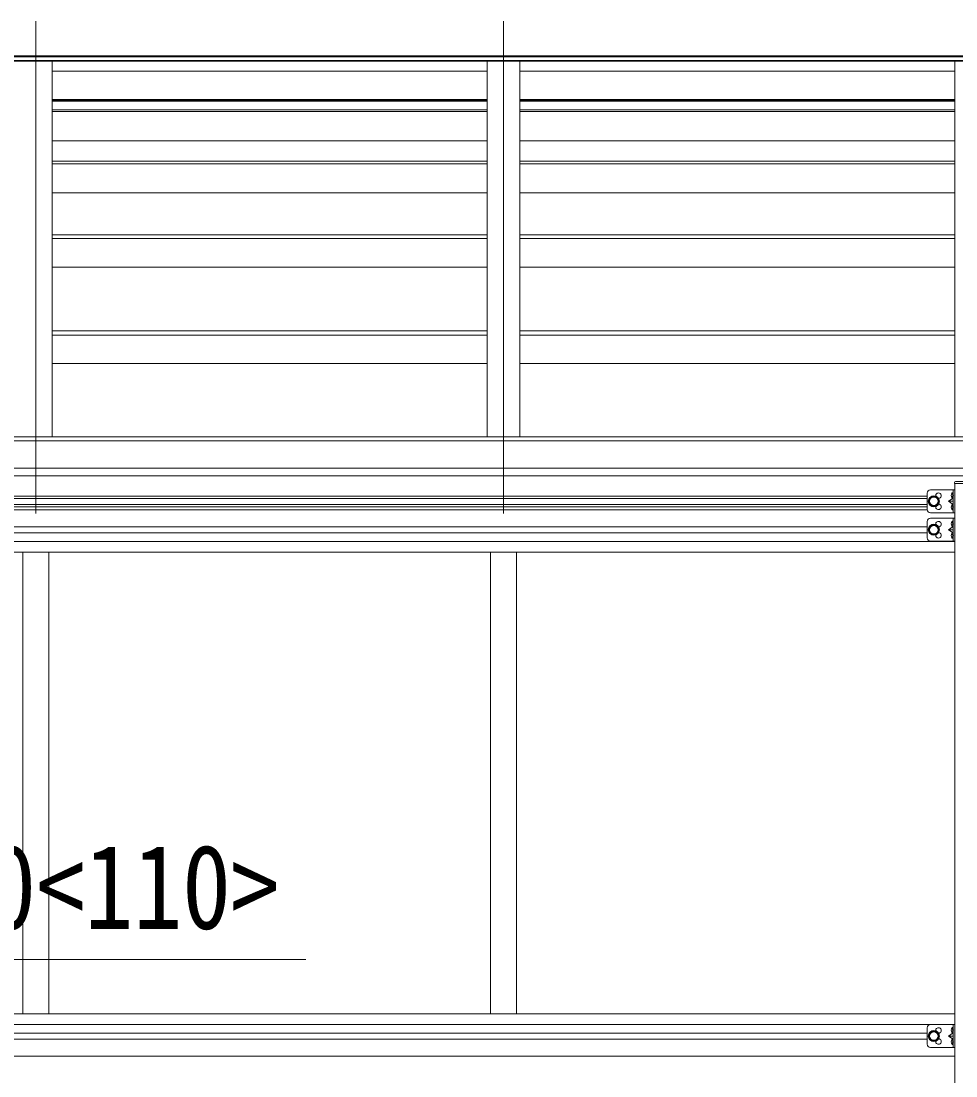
# Model space of a CAD drawing. Units: millimetres at full size; details may follow other scales. Extents: x -9783 to 9892, y -6828 to 6752.
# Drawn here: x 4225 to 5657, y 420 to 2034 of the extents above; entities that cross this region are included whole.
import ezdxf
from ezdxf.enums import TextEntityAlignment as Align

# ---------------------------------------------------------------- set-up
doc = ezdxf.new("R2010")
doc.units = ezdxf.units.MM
doc.header["$LTSCALE"] = 35
for name, color, linetype, lineweight in [('0-1_本体', 4, 'Continuous', 9), ('0-8_PARTS2', 2, 'Continuous', 9), ('0-A_寸法', 6, 'Continuous', 9), ('1-1_GLASS', 4, 'Continuous', 9), ('1-2_GLASS_SEAL', 7, 'Continuous', 9)]:
    doc.layers.add(name, color=color, linetype=linetype, lineweight=lineweight)
doc.styles.add('ＭＳ ゴシック', font='')
doc.styles.get('ＭＳ ゴシック').set_extended_font_data('MS Gothic')

msp = doc.modelspace()

# ---------------------------------------------------------------- linework, layer by layer
at = {"layer": '0-1_本体'}
for p, q in [((8531.96, 1973.61), (2827.97, 1973.61)), ((8531.96, 1972.7), (2827.97, 1972.7)), ((2831.47, 1980.81), (8528.46, 1980.81)), ((8528.46, 1979.23), (2831.47, 1979.23)), ((4272.96, 1972.7), (4272.96, 1397.9)), ((4938.96, 1972.7), (4938.96, 1397.9)), ((4988.96, 1972.7), (4988.96, 1397.9)), ((5654.96, 1972.7), (5654.96, 1397.9)), ((4938.96, 1957.5), (4272.96, 1957.5)), ((5654.96, 1957.5), (4988.96, 1957.5)), ((4938.96, 1913.97), (4272.96, 1913.97)), ((4938.96, 1912.89), (4272.96, 1912.89)), ((4938.96, 1911.59), (4272.96, 1911.59)), ((5654.96, 1913.97), (4988.96, 1913.97)), ((5654.96, 1912.89), (4988.96, 1912.89)), ((5654.96, 1911.59), (4988.96, 1911.59)), ((4272.96, 1898.4), (4938.96, 1898.4)), ((4272.96, 1895.82), (4938.96, 1895.82)), ((4988.96, 1898.4), (5654.96, 1898.4)), ((4988.96, 1895.82), (5654.96, 1895.82)), ((4272.96, 1851.08), (4938.96, 1851.08)), ((4988.96, 1851.08), (5654.96, 1851.08)), ((4272.96, 1819.61), (4938.96, 1819.61)), ((4272.96, 1815.63), (4938.96, 1815.63)), ((4988.96, 1819.61), (5654.96, 1819.61)), ((4988.96, 1815.63), (5654.96, 1815.63)), ((4272.96, 1771.18), (4938.96, 1771.18)), ((4988.96, 1771.18), (5654.96, 1771.18)), ((4272.96, 1706.75), (4938.96, 1706.75)), ((4272.96, 1701.38), (4938.96, 1701.38)), ((4988.96, 1706.75), (5654.96, 1706.75)), ((4988.96, 1701.38), (5654.96, 1701.38)), ((4272.96, 1657.32), (4938.96, 1657.32)), ((4988.96, 1657.32), (5654.96, 1657.32)), ((4272.96, 1560.12), (4938.96, 1560.12)), ((4272.96, 1553.36), (4938.96, 1553.36)), ((4988.96, 1560.12), (5654.96, 1560.12)), ((4988.96, 1553.36), (5654.96, 1553.36)), ((4272.96, 1509.79), (4938.96, 1509.79)), ((4988.96, 1509.79), (5654.96, 1509.79)), ((8537.46, 1391.48), (2822.46, 1391.48)), ((8513.96, 1397.9), (2845.96, 1397.9)), ((2822.46, 1349.89), (8537.46, 1349.89)), ((8537.46, 1338.04), (2822.46, 1338.12))]:
    msp.add_line(p, q, dxfattribs=at)
at = {"layer": '0-8_PARTS2'}
for p, q in [((4247.97, 2034.13), (4247.97, 1280.35)), ((4963.97, 2034.13), (4963.97, 1280.35))]:
    msp.add_line(p, q, dxfattribs=at)
at = {"layer": '0-A_寸法'}
msp.add_line((4075.16, 597.89), (4661.34, 597.89), dxfattribs=at)
at = {"layer": '1-1_GLASS'}
for p, q in [((5654.96, 1326.01), (5654.96, -1218.88)), ((4075.16, 1306.79), (5612.96, 1306.79)), ((4075.16, 1303.29), (5612.96, 1303.29)), ((4075.16, 1294.29), (5612.96, 1294.29)), ((4075.16, 1290.79), (5612.96, 1290.79)), ((5612.96, 1285.79), (4075.16, 1285.79)), ((4075.16, 1259.79), (5612.96, 1259.79)), ((4075.16, 1250.79), (5612.96, 1250.79)), ((4075.16, 1237.29), (5654.96, 1237.29)), ((4075.16, 1221.29), (5654.96, 1221.29)), ((4227.97, 1221.29), (4227.97, 1111.29)), ((4227.97, 514.29), (4227.97, 1221.29)), ((4267.97, 1221.29), (4267.97, 1111.29)), ((4267.97, 514.29), (4267.97, 1221.29)), ((4943.96, 1221.29), (4943.96, 1111.29)), ((4943.96, 1221.29), (4943.96, 514.29)), ((4983.96, 1221.29), (4983.96, 1111.29)), ((4983.96, 1221.29), (4983.96, 514.29)), ((4075.16, 514.29), (5654.96, 514.29)), ((4075.16, 498.29), (5654.96, 498.29)), ((4075.16, 484.79), (5612.96, 484.79)), ((4075.16, 475.79), (5612.96, 475.79)), ((4075.16, 449.79), (5654.96, 449.79))]:
    msp.add_line(p, q, dxfattribs=at)
at = {"layer": '1-2_GLASS_SEAL'}
for p, q in [((5654.47, 1327.81), (5654.47, 1326.31)), ((5654.47, 1326.31), (5705.47, 1326.31)), ((5655.97, 1329.31), (5703.97, 1329.31)), ((5612.96, 1311.59), (5612.96, 1286.59)), ((5617.96, 1316.59), (5654.96, 1316.59)), ((5651.96, 1312.09), (5651.16, 1311.95)), ((5652.46, 1316.59), (5652.46, 1281.59)), ((5654.96, 1316.59), (5654.96, 1281.59)), ((5652.46, 1299.09), (5645.46, 1299.09)), ((5651.96, 1304.09), (5651.16, 1304.23)), ((5651.96, 1294.09), (5651.16, 1293.95)), ((5651.96, 1304.09), (5652.46, 1304.18)), ((5617.96, 1281.59), (5654.96, 1281.59)), ((5651.96, 1286.09), (5651.16, 1286.23)), ((5651.96, 1286.09), (5652.46, 1286.18)), ((5612.96, 1268.09), (5612.96, 1243.09)), ((5617.96, 1273.09), (5654.96, 1273.09)), ((5651.96, 1268.59), (5651.16, 1268.45)), ((5651.96, 1260.59), (5651.16, 1260.73)), ((5651.96, 1260.59), (5652.46, 1260.68)), ((5652.46, 1273.09), (5652.46, 1238.09)), ((5654.96, 1273.09), (5654.96, 1238.09)), ((5652.46, 1255.59), (5645.46, 1255.59)), ((5651.96, 1250.59), (5651.16, 1250.45)), ((5617.96, 1238.09), (5654.96, 1238.09)), ((5651.96, 1242.59), (5651.16, 1242.73)), ((5651.96, 1242.59), (5652.46, 1242.68)), ((5612.96, 493.09), (5612.96, 468.09)), ((5617.96, 498.09), (5654.96, 498.09)), ((5651.96, 493.59), (5651.16, 493.45)), ((5651.96, 485.59), (5651.16, 485.73)), ((5651.96, 485.59), (5652.46, 485.68)), ((5652.46, 498.09), (5652.46, 463.09)), ((5654.96, 498.09), (5654.96, 463.09)), ((5652.46, 480.59), (5645.46, 480.59)), ((5651.96, 475.59), (5651.16, 475.45)), ((5617.96, 463.09), (5654.96, 463.09)), ((5651.96, 467.59), (5651.16, 467.73)), ((5651.96, 467.59), (5652.46, 467.68))]:
    msp.add_line(p, q, dxfattribs=at)
for points in [[(5652.85, 1308.09), (5652.22, 1309.28), (5649.99, 1310.39)], [(5652.85, 1308.09), (5652.22, 1306.9), (5649.99, 1305.79)], [(5651.96, 1304.09), (5651.96, 1312.09), (5652.46, 1312), (5652.46, 1304.18)], [(5652.46, 1304.09), (5645.46, 1299.09), (5652.46, 1294.09)], [(5652.85, 1290.09), (5652.22, 1291.28), (5649.99, 1292.39)], [(5651.96, 1286.09), (5651.96, 1294.09), (5652.46, 1294), (5652.46, 1286.18)], [(5652.85, 1290.09), (5652.22, 1288.9), (5649.99, 1287.79)], [(5652.46, 1260.59), (5645.46, 1255.59), (5652.46, 1250.59)], [(5652.85, 1264.59), (5652.22, 1265.78), (5649.98, 1266.89)], [(5652.85, 1264.59), (5652.22, 1263.4), (5649.98, 1262.29)], [(5651.96, 1260.59), (5651.96, 1268.59), (5652.46, 1268.5), (5652.46, 1260.68)], [(5652.85, 1246.59), (5652.22, 1247.78), (5649.98, 1248.89)], [(5652.85, 1246.59), (5652.22, 1245.4), (5649.98, 1244.29)], [(5651.96, 1242.59), (5651.96, 1250.59), (5652.46, 1250.5), (5652.46, 1242.68)], [(5652.46, 485.59), (5645.46, 480.59), (5652.46, 475.59)], [(5652.85, 489.59), (5652.22, 490.78), (5649.98, 491.89)], [(5652.85, 489.59), (5652.22, 488.4), (5649.98, 487.29)], [(5651.96, 485.59), (5651.96, 493.59), (5652.46, 493.5), (5652.46, 485.68)], [(5652.85, 471.59), (5652.22, 472.78), (5649.98, 473.89)], [(5652.85, 471.59), (5652.22, 470.4), (5649.98, 469.29)], [(5651.96, 467.59), (5651.96, 475.59), (5652.46, 475.5), (5652.46, 467.68)]]:
    msp.add_lwpolyline(points, dxfattribs=at)
for points in [[(5622.96, 1291.58), (5629.46, 1295.34), (5629.46, 1302.84), (5622.96, 1306.6), (5616.46, 1302.84), (5616.46, 1295.34)], [(5622.96, 1248.08), (5629.46, 1251.84), (5629.46, 1259.34), (5622.96, 1263.1), (5616.46, 1259.34), (5616.46, 1251.84)], [(5622.96, 473.08), (5629.46, 476.84), (5629.46, 484.34), (5622.96, 488.09), (5616.46, 484.34), (5616.46, 476.84)]]:
    msp.add_lwpolyline(points, close=True, dxfattribs=at)
for centre, radius in [((5622.96, 1299.09), 8.5), ((5622.96, 1299.09), 7.5), ((5622.96, 1299.09), 6.5), ((5622.96, 1255.59), 8.5), ((5622.96, 1255.59), 7.5), ((5622.96, 1255.59), 6.5), ((5622.96, 480.59), 8.5), ((5622.96, 480.59), 7.5), ((5622.96, 480.59), 6.5)]:
    msp.add_circle(centre, radius, dxfattribs=at)
for centre, radius, start, end in [((5655.97, 1327.81), 1.5, 90, 180), ((5617.96, 1311.59), 5, 90, 180), ((5629.96, 1307.59), 4.25, 274.76077, 186.29431), ((5656.06, 1308.09), 6.5, 147.94412, 212.05588), ((5651.32, 1311.06), 0.9, 100, 147.94412), ((5629.96, 1290.59), 4.25, 173.70569, 85.23923), ((5656.06, 1290.09), 6.5, 147.94412, 212.05588), ((5651.32, 1305.12), 0.9, 212.05588, 260), ((5651.32, 1293.06), 0.9, 100, 147.94412), ((5617.96, 1286.59), 5, 180, 270), ((5651.32, 1287.12), 0.9, 212.05588, 260), ((5617.96, 1268.09), 5, 90, 180), ((5629.96, 1264.09), 4.25, 274.76077, 186.29431), ((5656.06, 1264.59), 6.5, 147.94412, 212.05588), ((5651.32, 1267.56), 0.9, 100, 147.94412), ((5651.32, 1261.62), 0.9, 212.05588, 260), ((5629.96, 1247.09), 4.25, 173.70569, 85.23923), ((5656.06, 1246.59), 6.5, 147.94412, 212.05588), ((5651.32, 1249.56), 0.9, 100, 147.94412), ((5617.96, 1243.09), 5, 180, 270), ((5651.32, 1243.62), 0.9, 212.05588, 260), ((5617.96, 493.09), 5, 90, 180), ((5629.96, 489.09), 4.25, 274.76077, 186.29431), ((5656.06, 489.59), 6.5, 147.94412, 212.05588), ((5651.32, 492.56), 0.9, 100, 147.94412), ((5651.32, 486.62), 0.9, 212.05588, 260), ((5629.96, 472.09), 4.25, 173.70569, 85.23923), ((5656.06, 471.59), 6.5, 147.94412, 212.05588), ((5651.32, 474.56), 0.9, 100, 147.94412), ((5617.96, 468.09), 5, 180, 270), ((5651.32, 468.62), 0.9, 212.05588, 260)]:
    msp.add_arc(centre, radius, start, end, dxfattribs=at)

# ---------------------------------------------------------------- texts
at = {"layer": '0-A_寸法', "color": 7, "style": 'ＭＳ ゴシック', "width": 0.85}
msp.add_text('90<110>', height=129, dxfattribs=at).set_placement((4099.16, 605.89), align=Align.BOTTOM_LEFT)

doc.saveas('drawing.dxf')
